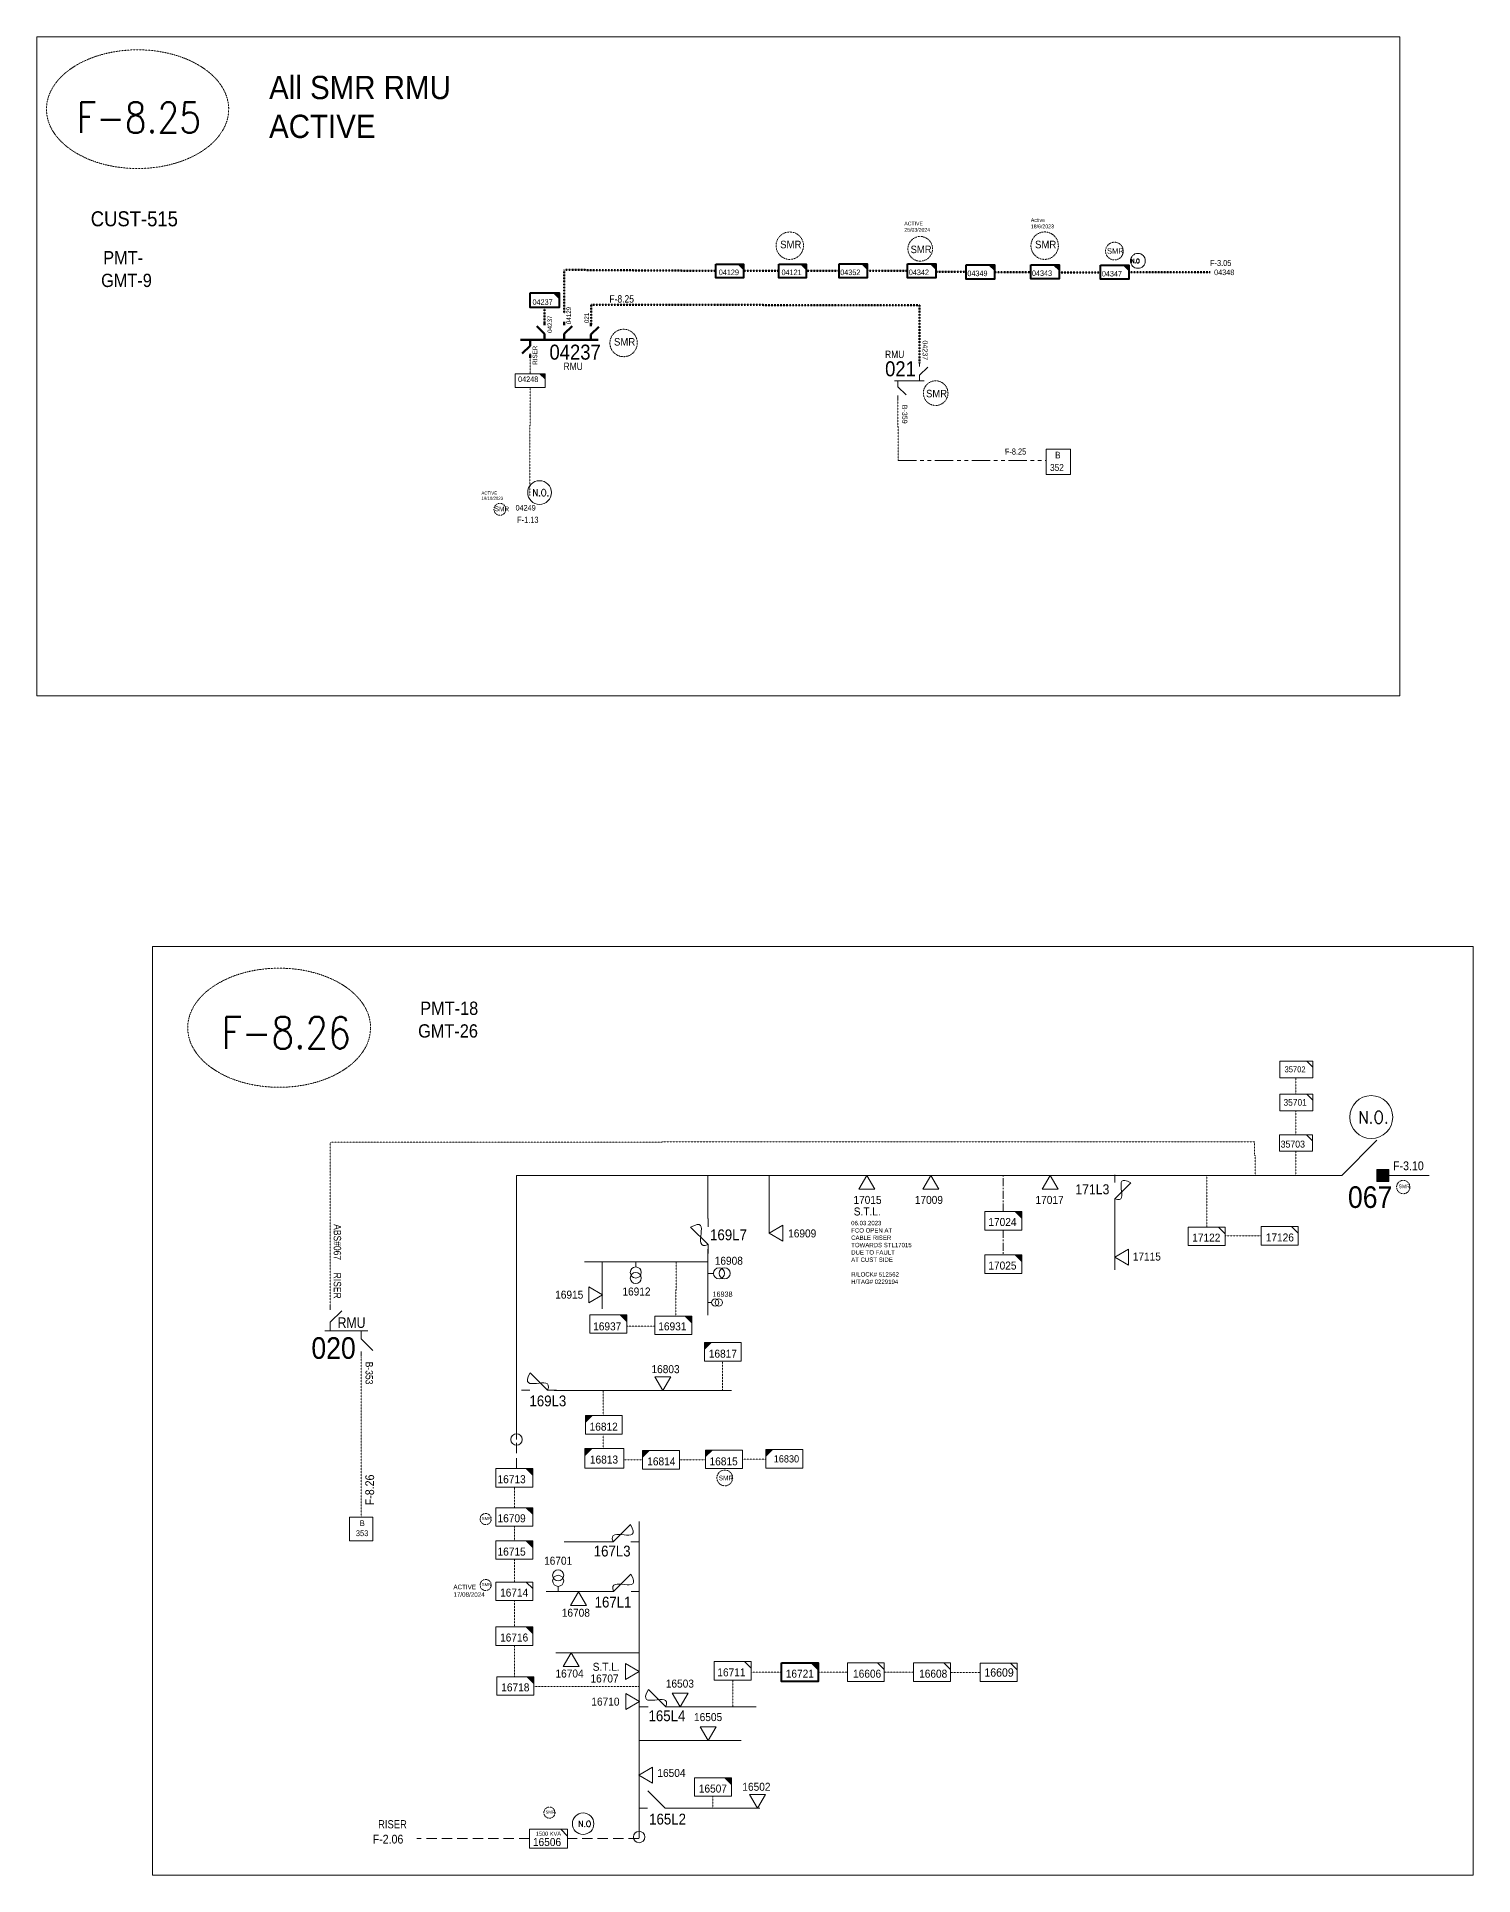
# Model space of a CAD drawing. Header units: metres. Extents: x 65984 to 144644, y -19036 to 23726.
# Drawn here: x 96169 to 97126, y -2596 to -1372 of the extents above; entities that cross this region are included whole.
import ezdxf
from ezdxf.enums import TextEntityAlignment as Align

# ---------------------------------------------------------------- set-up
doc = ezdxf.new("R2010")
doc.units = ezdxf.units.M
doc.header["$MEASUREMENT"] = 0
for name, pattern in [('( Center )', [2, 1.25, -0.25, 0.25, -0.25]), ('( Phantom )', [2.5, 1.25, -0.25, 0.25, -0.25, 0.25, -0.25]), ('DGN Style 2', [0.023128, 0, -0.023128]), ('DGN Style 3', [0.013877, 0, -0.013877]), ('HIDDEN2', [2381.25, 1587.5, -793.75])]:
    doc.linetypes.add(name, pattern=pattern)
doc.layers.get('0').update_dxf_attribs({"color": 95, "lineweight": 40})
for name, color, linetype, lineweight in [('ABS', 7, 'Continuous', 40), ('ABS NUMBER', 112, 'Continuous', 30), ('d_eos', 111, 'Continuous', 40), ('d_eos no', 121, 'Continuous', 40), ('d_fco', 5, 'Continuous', 40), ('d_fco text', 95, 'Continuous', 40), ('d_oh branch', 94, 'Continuous', 40), ('d_switch', 95, 'Continuous', 40), ('d_tf', 1, 'Continuous', 40), ('d_tf no', 6, 'Continuous', 40), ('d_tf_200', 1, 'Continuous', 40), ('d_ug cable', 95, 'Continuous', 40), ('d_ug main line', 95, 'Continuous', 40), ('d_unit sub', 7, 'Continuous', 40), ('FDR  1  05', 172, 'Continuous', 40), ('fedr no', 95, 'Continuous', 40), ('GRID STATION  04', 7, 'Continuous', 40), ('Level 37', 7, 'Continuous', 0), ('O H MAIN FEEDER', 4, 'Continuous', 100), ('SW N O', 114, 'Continuous', 30)]:
    doc.layers.add(name, color=color, linetype=linetype, lineweight=lineweight)
doc.styles.add('NASKHF', font='naskhf.shx', dxfattribs={"height": 8})
doc.styles.add('Style-Arial', font='arial.ttf')
doc.styles.add('Style-ENGINEERING', font='ENGINEERING.shx')
doc.styles.add('Style-msdefault', font='msdefault.shx')
doc.styles.add('Style-STANDARD', font='STANDARD.shx')

# ---------------------------------------------------------------- blocks, each defined once
blk = doc.blocks.new('*U1108')
at = {"layer": 'd_eos', "color": 7, "linetype": 'Continuous', "lineweight": 13, "ltscale": 0.780946}
for p, q in [((-10.9, 12), (-10.9, 14.8)), ((-10.9, 4.8), (-4.1, 11.4)), ((-10.9, 0.2), (-10.9, 4.8)), ((-13.9, -0.2), (10.9, -0.2)), ((7.1, -0.2), (7.1, -4.7)), ((7.1, -4.7), (13.9, -11.4)), ((7.1, -12), (7.1, -14.8))]:
    blk.add_line(p, q, dxfattribs=at)
at = {"layer": 'd_ug cable', "color": 7, "linetype": 'DGN Style 2', "lineweight": 13, "flags": 128}
blk.add_lwpolyline([(7.1, -14.8), (7.1, -14.8)], close=True, dxfattribs=at)
blk = doc.blocks.new('ABS2_1_1')
at = {"color": 0, "linetype": 'ByBlock', "lineweight": -2, "ltscale": 500}
for q in [(-29900, 43500), (0, 0)]:
    blk.add_line((0, 13600), q, dxfattribs=at)
at = {"color": 0, "linetype": 'ByBlock', "lineweight": -2, "ltscale": 500, "flags": 128}
for points in [[(5000, 43600), (-5000, 43600), (-5000, 53600), (5000, 53600)], [(3791, 49653), (3791, 49653), (3791, 49653)]]:
    blk.add_lwpolyline(points, close=True, dxfattribs=at)
at = {"color": 0, "linetype": 'ByBlock', "lineweight": -2, "ltscale": 500}
for points in [[(5000, 43600), (-5000, 43600), (5000, 53600), (-5000, 53600)], [(3791, 49653), (3791, 49653), (3791, 49653)]]:
    blk.add_solid(points, dxfattribs=at)
blk = doc.blocks.new('TF_8')
at = {"color": 0, "linetype": 'ByBlock', "lineweight": -2}
blk.add_line((6.3, 4.95), (9.9, 1.35), dxfattribs=at)
blk.add_3dface([(-10.1, 4.95), (9.9, 4.95), (9.9, -5.05), (-10.1, -5.05)], dxfattribs=at)
blk = doc.blocks.new('*U1109')
at = {"layer": 'd_fco', "color": 234, "linetype": 'Continuous', "lineweight": 13}
blk.add_line((-4.6, 4.2), (-10.1, 4.2), dxfattribs=at)
at = {"layer": 'd_fco', "color": 234, "linetype": 'Continuous', "lineweight": 13, "extrusion": (0, 0, -1), "flags": 128}
blk.add_lwpolyline([(-13, 4.2), (-7.1, 4.2), (4.4, -7.3)], dxfattribs=at)
at = {"layer": 'd_fco', "color": 234, "linetype": 'Continuous', "lineweight": 13}
blk.add_open_spline([(-4.4, -7.3), (-13, 7.7), (11.6, -7.7), (7.1, 4.2)], degree=3, dxfattribs=at)
blk = doc.blocks.new('exist.us-1000kva')
at = {"color": 0, "linetype": 'ByBlock', "lineweight": -2, "flags": 128}
blk.add_lwpolyline([(40, 12.9), (32.8, 20), (40, 20)], close=True, dxfattribs=at)
at = {"color": 0, "linetype": 'ByBlock', "lineweight": -2, "extrusion": (0, 0, -1)}
blk.add_solid([(-40, 12.9), (-32.8, 20), (-40, 20)], dxfattribs=at)
at = {"color": 0, "linetype": 'ByBlock', "lineweight": -2, "xscale": 2, "yscale": 2}
blk.add_blockref('TF_8', (20.2, 10.1), dxfattribs=at)
blk = doc.blocks.new('TFU_108')
at = {"layer": 'd_tf_200', "color": 234, "linetype": 'Continuous', "lineweight": 13}
blk.add_line((0, 10), (0, 0), dxfattribs=at)
for centre in [(0, 30), (0, 20)]:
    blk.add_circle(centre, 10, dxfattribs=at)
blk = doc.blocks.new('*U1012')
at = {"layer": 'd_fco', "color": 7, "linetype": 'Continuous', "lineweight": 13}
blk.add_line((-4.6, 4.2), (-10.1, 4.2), dxfattribs=at)
at = {"layer": 'd_fco', "color": 7, "linetype": 'Continuous', "lineweight": 13, "flags": 128}
blk.add_lwpolyline([(13, 4.2), (7.1, 4.2), (-4.4, -7.3)], dxfattribs=at)
at = {"layer": 'd_fco', "color": 7, "linetype": 'Continuous', "lineweight": 13}
blk.add_open_spline([(-4.4, -7.3), (-13, 7.7), (11.6, -7.7), (7.1, 4.2)], degree=3, dxfattribs=at)
blk = doc.blocks.new('*U1111')
at = {"layer": 'd_fco', "color": 234, "linetype": 'Continuous', "lineweight": 13}
blk.add_line((-4.23, -4.01), (-8.1, -4.01), dxfattribs=at)
at = {"layer": 'd_fco', "color": 234, "linetype": 'Continuous', "lineweight": 13, "flags": 128}
blk.add_lwpolyline([(8.1, -4.01), (3.94, -4.01), (-4.09, 4.02)], dxfattribs=at)
blk = doc.blocks.new('*U1288')
at = {"layer": 'SW N O', "color": 3, "lineweight": 13, "ltscale": 0.426762}
blk.add_circle((0, 0), 16.8, dxfattribs=at)
at = {"layer": 'SW N O', "color": 3, "lineweight": 13, "style": 'Style-STANDARD'}
blk.add_text('N.O ', height=9.6, dxfattribs=at).set_placement((-3, -0.2), align=Align.MIDDLE_CENTER)
blk = doc.blocks.new('*U1116')
at = {"layer": 'd_eos', "color": 2, "linetype": 'Continuous', "lineweight": 13, "ltscale": 0.542324}
for p, q in [((-10.9, 12), (-10.9, 14.8)), ((-10.9, 4.8), (-4.1, 11.4)), ((-10.9, 0.2), (-10.9, 4.8)), ((-13.9, -0.2), (10.9, -0.2)), ((7.1, -0.2), (7.1, -4.7)), ((7.1, -4.7), (13.9, -11.4)), ((7.1, -12), (7.1, -14.8))]:
    blk.add_line(p, q, dxfattribs=at)
at = {"layer": 'd_ug cable', "color": 2, "linetype": 'DGN Style 2', "lineweight": 13, "extrusion": (0, 0, -1), "flags": 128}
blk.add_lwpolyline([(-7.1, -14.8), (-7.1, -14.8)], close=True, dxfattribs=at)
blk = doc.blocks.new('TRA1_871')
at = {"layer": 'd_tf', "color": 234, "linetype": 'Continuous', "lineweight": 13, "ltscale": 0.000310849, "flags": 128}
blk.add_lwpolyline([(10, -17), (0, 0), (-10, -17)], close=True, dxfattribs=at)
blk = doc.blocks.new('TRA1_870')
at = {"layer": 'd_tf', "color": 234, "linetype": 'Continuous', "lineweight": 13, "ltscale": 0.000310849, "xscale": 1.000046566207833, "yscale": 1.000046566207833, "zscale": 1.000046566207833, "rotation": 180}
blk.add_blockref('TRA1_871', (0, 0), dxfattribs=at)
blk = doc.blocks.new('*U2638')
at = {"layer": 'FDR  1  05', "color": 234, "linetype": 'Continuous', "lineweight": 13, "flags": 128}
blk.add_lwpolyline([(20, 10), (20, 2.8), (12.8, 10)], close=True, dxfattribs=at)
at = {"layer": 'FDR  1  05', "color": 234, "linetype": 'Continuous', "lineweight": 13, "xscale": 2, "yscale": 2, "rotation": 359.9999999999999}
blk.add_blockref('TF_8', (0.2, 0.1), dxfattribs=at)
blk = doc.blocks.new('TRA1_873')
at = {"layer": 'd_tf', "color": 234, "linetype": 'Continuous', "lineweight": 13, "ltscale": 0.000372686, "extrusion": (0, 0, -1), "flags": 128}
blk.add_lwpolyline([(-10, -17), (0, 0), (10, -17)], close=True, dxfattribs=at)
blk = doc.blocks.new('TRA1_872')
at = {"layer": 'd_tf', "color": 234, "linetype": 'Continuous', "lineweight": 13, "ltscale": 0.000372686, "xscale": 1.000046566207833, "yscale": 1.000046566207833, "zscale": 1.000046566207833, "rotation": 180}
blk.add_blockref('TRA1_873', (0, 0), dxfattribs=at)
blk = doc.blocks.new('TRA1_875')
at = {"layer": 'd_tf', "color": 234, "linetype": 'Continuous', "lineweight": 13, "ltscale": 0.000372535, "flags": 128}
blk.add_lwpolyline([(10, -17), (0, 0), (-10, -17)], close=True, dxfattribs=at)
blk = doc.blocks.new('TRA1_874')
at = {"layer": 'd_tf', "color": 234, "linetype": 'Continuous', "lineweight": 13, "ltscale": 0.000372535, "xscale": 1.000046566207834, "yscale": 1.000046566207834, "zscale": 1.000046566207834, "rotation": 180}
blk.add_blockref('TRA1_875', (0, 0), dxfattribs=at)
blk = doc.blocks.new('*U3823')
at = {"layer": 'SW N O', "color": 3, "lineweight": 13}
blk.add_circle((0.01, 0.01), 4.97, dxfattribs=at)
at = {"layer": 'SW N O', "color": 3, "lineweight": 13, "style": 'Style-STANDARD'}
blk.add_text('N.O', height=2.833, dxfattribs=at).set_placement((0.75, -0.05), align=Align.MIDDLE_CENTER)
blk = doc.blocks.new('*U1446')
at = {"layer": 'SW N O', "color": 3, "lineweight": 13, "ltscale": 0.426762}
blk.add_circle((0, 0), 16.8, dxfattribs=at)
at = {"layer": 'SW N O', "color": 3, "lineweight": 13, "style": 'Style-STANDARD'}
blk.add_text('N.O.', height=9.6, dxfattribs=at).set_placement((1.7, -0.2), align=Align.MIDDLE_CENTER)
blk = doc.blocks.new('*U4073')
at = {"layer": 'SW N O', "color": 3, "lineweight": 13, "ltscale": 0.426762}
blk.add_circle((0, 0), 16.8, dxfattribs=at)
at = {"layer": 'SW N O', "color": 3, "lineweight": 13, "style": 'Style-STANDARD'}
blk.add_text('N.O.', height=9.6, dxfattribs=at).set_placement((1.7, -0.2), align=Align.MIDDLE_CENTER)

msp = doc.modelspace()

# ---------------------------------------------------------------- linework, layer by layer
at = {"layer": 'd_eos', "color": 2, "linetype": 'Continuous', "lineweight": 211, "ltscale": 0.413012}
for p, q in [((96507.7, -1569.4), (96502.4, -1564.2)), ((96507.7, -1563.7), (96507.7, -1561.6)), ((96538.5, -1564.2), (96538.5, -1562.1)), ((96538.5, -1569.9), (96543.8, -1564.7)), ((96507.7, -1572.9), (96507.7, -1569.4)), ((96538.5, -1573.4), (96538.5, -1569.9))]:
    msp.add_line(p, q, dxfattribs=at)
at = {"layer": 'd_eos', "color": 2, "linetype": 'Continuous', "lineweight": 211, "ltscale": 0.534681}
for p, q in [((96520.8, -1563.7), (96520.8, -1561.5)), ((96520.8, -1569.3), (96526.1, -1564.2)), ((96498.1, -1577.5), (96492.8, -1582.6)), ((96498.1, -1574), (96498.1, -1577.5)), ((96520.8, -1572.8), (96520.8, -1569.3)), ((96498.1, -1583.1), (96498.1, -1585.3))]:
    msp.add_line(p, q, dxfattribs=at)
at = {"layer": 'd_eos', "color": 2, "linetype": 'Continuous', "lineweight": 211, "ltscale": 0.460401}
msp.add_line((96491.6, -1573.4), (96543.3, -1573.4), dxfattribs=at)
at = {"layer": 'd_oh branch', "color": 234, "linetype": 'Continuous', "lineweight": 13}
for p, q in [((96657.3, -2168.4), (96657.3, -2129.9)), ((96887.6, -2192.8), (96887.6, -2148.6)), ((96534.3, -2187.3), (96616.5, -2187.3)), ((96514, -2273), (96632.1, -2273)), ((96520.6, -2373.8), (96550.6, -2373.8)), ((96508.8, -2406.9), (96547.6, -2406.9)), ((96570.6, -2447.7), (96515.1, -2447.7)), ((96648.6, -2483.8), (96588.1, -2483.8)), ((96570.6, -2506.1), (96638.6, -2506.1)), ((96591.7, -2551.2), (96651.1, -2551.2))]:
    msp.add_line(p, q, dxfattribs=at)
at = {"layer": 'd_oh branch', "color": 234, "linetype": 'Continuous', "lineweight": 13, "flags": 128}
for points in [[(96616.5, -2178.9), (96616.5, -2223)], [(96546.1, -2187.3), (96546.1, -2218.7)]]:
    msp.add_lwpolyline(points, dxfattribs=at)
at = {"layer": 'd_ug cable', "color": 6, "linetype": 'DGN Style 3', "lineweight": 100}
for p, q in [((96520.7, -1555.9), (96520.7, -1526.8)), ((96807.3, -1528.3), (96831.6, -1528.3)), ((96850.3, -1528.6), (96877.7, -1528.6)), ((96507.7, -1561.6), (96507.7, -1551.9)), ((96538.7, -1563.7), (96538.7, -1550.1))]:
    msp.add_line(p, q, dxfattribs=at)
at = {"layer": 'd_ug cable', "color": 180, "linetype": 'DGN Style 3', "lineweight": 100}
msp.add_line((96896.9, -1528.4), (96951.1, -1528.4), dxfattribs=at)
at = {"layer": 'd_ug cable', "color": 234, "linetype": 'DGN Style 3', "lineweight": 13}
for p, q in [((96595.4, -2187.7), (96595, -2223.9)), ((96562.5, -2230.2), (96581.4, -2230.2)), ((96487.5, -2351.1), (96487.5, -2337.4)), ((96487.5, -2373.2), (96487.5, -2363.4)), ((96487.5, -2400.6), (96487.5, -2385.5)), ((96487.5, -2430.5), (96487.5, -2412.9)), ((96487.5, -2442.8), (96487.5, -2463.7)), ((96665.4, -2460.7), (96645.2, -2460.7)), ((96690, -2460.7), (96709.4, -2460.7)), ((96734, -2460.7), (96753.4, -2460.7)), ((96633.1, -2483.8), (96633.1, -2465.9)), ((96777.8, -2460.9), (96797.8, -2460.9)), ((96619.8, -2543.3), (96619.8, -2551.3))]:
    msp.add_line(p, q, dxfattribs=at)
at = {"layer": 'd_ug cable', "color": 234, "linetype": 'HIDDEN2', "lineweight": 13, "ltscale": 0.00432}
msp.add_line((96497.5, -2571.5), (96422.6, -2571.5), dxfattribs=at)
at = {"layer": 'd_ug cable', "color": 6, "linetype": 'DGN Style 3', "lineweight": 100, "flags": 128}
for points in [[(96520.7, -1526.8), (96621.8, -1527.5)], [(96640.1, -1527.5), (96663.6, -1527.5)], [(96681.9, -1527.5), (96703.8, -1527.5)], [(96749.5, -1527.5), (96722.6, -1527.5)], [(96768.6, -1528.1), (96788.6, -1528.1)], [(96538.7, -1550.1), (96538.7, -1550.1), (96757.4, -1550.3), (96757.4, -1589)]]:
    msp.add_lwpolyline(points, dxfattribs=at)
at = {"layer": 'd_ug cable', "color": 6, "linetype": 'DGN Style 3', "lineweight": 13, "flags": 128}
for points in [[(96498.1, -1596.1), (96498.1, -1596.1), (96498, -1582.5)], [(96743.2, -1653.7), (96743.2, -1653.7), (96743, -1611.7)]]:
    msp.add_lwpolyline(points, dxfattribs=at)
at = {"layer": 'd_ug cable', "color": 30, "linetype": 'DGN Style 3', "lineweight": 13, "flags": 128}
msp.add_lwpolyline([(96497.8, -1677), (96497.8, -1677), (96498, -1605.1)], dxfattribs=at)
at = {"layer": 'd_ug cable', "color": 234, "linetype": 'DGN Style 3', "lineweight": 13, "flags": 128}
for points in [[(97008.2, -2075.7), (97008.2, -2064.8)], [(97008.2, -2102.6), (97008.2, -2086.8)], [(96981, -2129.9), (96981, -2116.5), (96980.5, -2116.5), (96980.5, -2107.4), (96364.7, -2107.7), (96364.7, -2216.2)], [(97008.2, -2129.9), (97008.2, -2113.8)], [(96948.9, -2129.9), (96948.9, -2164.2)], [(96961.3, -2170.1), (96985.3, -2170.1)], [(96626.1, -2253.5), (96626.1, -2273)], [(96546.7, -2273), (96546.7, -2289.8)], [(96546.7, -2303), (96546.7, -2311.7)], [(96560.4, -2319.2), (96572.8, -2319.2)], [(96597.5, -2319.2), (96614.9, -2319.2)], [(96639.3, -2318.9), (96654.9, -2318.9)], [(96500.5, -2470.1), (96570.6, -2470.1)]]:
    msp.add_lwpolyline(points, dxfattribs=at)
at = {"layer": 'd_ug cable', "color": 120, "linetype": 'DGN Style 3', "lineweight": 13, "flags": 128}
msp.add_lwpolyline([(96385.4, -2250.7), (96385.5, -2357.4)], dxfattribs=at)
at = {"layer": 'd_ug cable', "color": 234, "linetype": 'HIDDEN2', "lineweight": 13, "ltscale": 0.00432}
for points in [[(96489, -2325.1), (96489, -2305.7)], [(96570.4, -2571.5), (96523, -2571.5)]]:
    msp.add_lwpolyline(points, dxfattribs=at)
at = {"layer": 'd_ug cable', "color": 2, "linetype": 'DGN Style 3', "lineweight": 13}
for centre, radius in [((96671, -1510.7), 9.13), ((96757.9, -1512.8), 8.21), ((96840.8, -1510.7), 9.13), ((96887.3, -1514.3), 5.91), ((96560.3, -1575.5), 9.13), ((96768.2, -1608.9), 8.21), ((96477.9, -1686.3), 3.97), ((97079.7, -2137.6), 4.44), ((96627.7, -2331.3), 5.25), ((96468.4, -2358.7), 3.7), ((96468.4, -2402.6), 3.7), ((96510.9, -2554.2), 3.7)]:
    msp.add_circle(centre, radius, dxfattribs=at)
at = {"layer": 'd_ug main line', "color": 234, "linetype": '( Center )', "lineweight": 13, "ltscale": 4.2336}
msp.add_line((96813.2, -2153.9), (96813.2, -2129.9), dxfattribs=at)
at = {"layer": 'd_ug main line', "color": 6, "linetype": '( Phantom )', "lineweight": 13, "ltscale": 9.8, "flags": 128}
msp.add_lwpolyline([(96743.2, -1653.7), (96841.6, -1653.7)], dxfattribs=at)
at = {"layer": 'd_ug main line', "color": 234, "linetype": '( Center )', "lineweight": 13, "ltscale": 4.2336, "flags": 128}
msp.add_lwpolyline([(96813.2, -2166.2), (96813.2, -2182.8)], dxfattribs=at)
at = {"layer": 'fedr no', "color": 82, "linetype": 'DGN Style 3', "lineweight": 13, "true_color": 0x1dc70e}
for centre, major_axis in [((96236.5, -1419.8), (60.7, 0)), ((96330.8, -2031.5), (60.9, 0))]:
    msp.add_ellipse(centre, major_axis=major_axis, ratio=0.651175, dxfattribs=at)
at = {"layer": 'GRID STATION  04', "color": 214, "linetype": 'Continuous', "lineweight": 13, "ltscale": 0.437972, "flags": 128}
msp.add_lwpolyline([(96841.8, -1663.1), (96841.8, -1646.1), (96858.1, -1646.1), (96858.1, -1663.1)], close=True, dxfattribs=at)
at = {"layer": 'GRID STATION  04', "color": 120, "linetype": 'Continuous', "lineweight": 13, "ltscale": 0.63068, "flags": 128}
msp.add_lwpolyline([(96377.6, -2373.2), (96377.6, -2357.4), (96393.3, -2357.4), (96393.3, -2373.2)], close=True, dxfattribs=at)
at = {"layer": 'O H MAIN FEEDER', "color": 234, "lineweight": 13, "ltscale": 43.2}
for p, q in [((97028.7, -2129.9), (96489, -2129.9)), ((96489, -2305.7), (96489, -2129.9)), ((96616.5, -2158.6), (96616.5, -2129.9)), ((96570.6, -2447.7), (96570.6, -2360.3)), ((96570.6, -2571.2), (96570.6, -2447.7))]:
    msp.add_line(p, q, dxfattribs=at)
at = {"layer": 'O H MAIN FEEDER', "color": 120, "lineweight": 13, "ltscale": 43.2}
msp.add_line((97097, -2129.9), (97070, -2129.9), dxfattribs=at)
at = {"layer": 'O H MAIN FEEDER', "color": 140, "linetype": 'Continuous', "lineweight": 13, "flags": 128}
for points in [[(96169.3, -1371.6), (97077.4, -1371.6), (97077.4, -1810.4), (96169.3, -1810.4)], [(96246.4, -1977.4), (97126.3, -1977.4), (97126.3, -2595.9), (96246.4, -2595.9)]]:
    msp.add_lwpolyline(points, close=True, dxfattribs=at)
at = {"layer": 'O H MAIN FEEDER', "color": 234, "lineweight": 13, "ltscale": 0.70316}
msp.add_circle((96489, -2305.7), 3.82, dxfattribs=at)
at = {"layer": 'O H MAIN FEEDER', "color": 234, "lineweight": 13, "ltscale": 43.2}
msp.add_circle((96570.6, -2570.4), 3.82, dxfattribs=at)

# ---------------------------------------------------------------- block references
at = {"layer": 'ABS', "color": 2, "linetype": 'Continuous', "lineweight": 13, "ltscale": 1.170551, "xscale": 0.0007842704371776845, "yscale": 0.0007842704371776845, "zscale": 0.0005193689142128212, "rotation": 269.9999928006755}
msp.add_blockref('ABS2_1_1', (97028, -2129.9), dxfattribs=at)
at = {"layer": 'd_eos', "color": 2, "linetype": 'Continuous', "lineweight": 13, "ltscale": 0.542324, "extrusion": (0, 0, -1), "xscale": 0.800382047217659, "yscale": 0.800382047217659, "zscale": 0.800382047217659, "rotation": 180}
msp.add_blockref('*U1116', (-96751.8, -1600.8), dxfattribs=at)
at = {"layer": 'd_eos', "color": 7, "linetype": 'Continuous', "lineweight": 13, "ltscale": 0.780946, "xscale": 1.152550147993429, "yscale": 1.152550147993429, "zscale": 1.152550147993429}
msp.add_blockref('*U1108', (96377.3, -2233.2), dxfattribs=at)
at = {"layer": 'd_fco', "color": 234, "linetype": 'Continuous', "lineweight": 13, "extrusion": (0, 0, -1), "xscale": 0.9265469129975201, "yscale": 0.9265469129975201, "zscale": 0.9265469129975201, "rotation": 269.9999999969509}
msp.add_blockref('*U1109', (-96891.5, -2138.9), dxfattribs=at)
at = {"layer": 'd_fco', "color": 7, "linetype": 'Continuous', "lineweight": 13, "xscale": 1.008, "yscale": 1.008, "zscale": 1.008, "rotation": 269.9999871163098}
msp.add_blockref('*U1012', (96612.3, -2168.8), dxfattribs=at)
at = {"layer": 'd_fco', "color": 7, "linetype": 'Continuous', "lineweight": 13, "extrusion": (0, 0, -1), "xscale": 1.008, "yscale": 1.008, "zscale": 1.008, "rotation": 179.9999871163098}
for p in [(-96502.5, -2268.7), (-96581.2, -2479.6)]:
    msp.add_blockref('*U1012', p, dxfattribs=at)
at = {"layer": 'd_fco', "color": 234, "linetype": 'Continuous', "lineweight": 13, "xscale": 1.008, "yscale": 1.008, "zscale": 1.008, "rotation": 179.9999871163098}
for p in [(96560.4, -2369.6), (96560.7, -2402.7)]:
    msp.add_blockref('*U1109', p, dxfattribs=at)
at = {"layer": 'd_fco', "color": 234, "linetype": 'Continuous', "lineweight": 13, "xscale": 1.44, "yscale": 1.44, "zscale": 1.44}
msp.add_blockref('*U1111', (96582.4, -2545.4), dxfattribs=at)
at = {"layer": 'd_tf', "color": 234, "linetype": 'Continuous', "lineweight": 13, "ltscale": 0.000310849, "xscale": 0.5327999999999999, "yscale": 0.5327999999999999, "zscale": 0.5327999999999999}
for p, rotation in [((96722.4, -2129.9), 180), ((96765, -2129.9), 180), ((96844.5, -2129.9), 180), ((96657.3, -2168.4), 269.9999999999999), ((96887.6, -2184.3), 269.9999999999999), ((96546.2, -2209.4), 89.99999999999997)]:
    msp.add_blockref('TRA1_870', p, dxfattribs=dict(at, rotation=rotation))
at = {"layer": 'd_tf', "color": 234, "linetype": 'Continuous', "lineweight": 13, "ltscale": 0.000372686, "extrusion": (0, 0, -1), "xscale": 0.5327999999999999, "yscale": 0.5327999999999999, "zscale": 0.5327999999999999}
for p, rotation in [((-96586.5, -2273), 359.9999999999999), ((-96570.6, -2460.3), 269.9999999999999), ((-96570.8, -2480.2), 269.9999999999999)]:
    msp.add_blockref('TRA1_872', p, dxfattribs=dict(at, rotation=rotation))
at = {"layer": 'd_tf', "color": 234, "linetype": 'Continuous', "lineweight": 13, "ltscale": 0.000372686, "xscale": 0.5327999999999999, "yscale": 0.5327999999999999, "zscale": 0.5327999999999999, "rotation": 179.9999999999999}
for p in [(96530.3, -2407.1), (96525.3, -2447.8)]:
    msp.add_blockref('TRA1_872', p, dxfattribs=at)
at = {"layer": 'd_tf', "color": 234, "linetype": 'Continuous', "lineweight": 13, "ltscale": 0.000372535, "xscale": 0.5327999999999999, "yscale": 0.5327999999999999, "zscale": 0.5327999999999999}
for p, rotation in [((96598, -2483.8), 359.9999999999999), ((96616.7, -2506.1), 359.9999999999999), ((96570.5, -2529.2), 270), ((96649.6, -2551.2), 359.9999999999999)]:
    msp.add_blockref('TRA1_874', p, dxfattribs=dict(at, rotation=rotation))
at = {"layer": 'd_tf_200', "color": 234, "linetype": 'Continuous', "lineweight": 13}
for p, xscale, yscale, zscale, rotation in [((96568.4, -2187.1), 0.3687225983912771, 0.3687225983912771, 0.3687225983912771, 179.9999999999998), ((96616.5, -2195.1), 0.3687225983912771, 0.3687225983912771, 0.3687225983912771, 269.9999999999998), ((96616.5, -2214.5), 0.2419188968045169, 0.2419188968045169, 0.2419188968045169, 269.9999999999998)]:
    msp.add_blockref('TFU_108', p, dxfattribs=dict(at, xscale=xscale, yscale=yscale, zscale=zscale, rotation=rotation))
at = {"layer": 'd_tf_200', "color": 234, "linetype": 'Continuous', "lineweight": 13, "extrusion": (0, 0, -1), "xscale": 0.3687225983912771, "yscale": 0.3687225983912771, "zscale": 0.3687225983912771, "rotation": 359.9999999999999}
msp.add_blockref('TFU_108', (-96516.7, -2407.2), dxfattribs=at)
at = {"layer": 'd_unit sub', "color": 6, "linetype": 'Continuous', "lineweight": 40, "zscale": 0.4267622666565712, "rotation": 359.9999999999999}
for p, xscale, yscale in [((96621.8, -1532.1), 0.4579493463957343, 0.4579493463957343), ((96498, -1551.9), 0.4847572782162368, 0.4847572782162368)]:
    msp.add_blockref('exist.us-1000kva', p, dxfattribs=dict(at, xscale=xscale, yscale=yscale))
at = {"layer": 'd_unit sub', "color": 2, "linetype": 'Continuous', "lineweight": 40, "xscale": 0.4579493463957343, "yscale": 0.4579493463957343, "zscale": 0.4267622666565712, "rotation": 359.9999999999999}
msp.add_blockref('exist.us-1000kva', (96663.6, -1532.1), dxfattribs=at)
at = {"layer": 'FDR  1  05', "color": 6, "linetype": 'Continuous', "lineweight": 40, "xscale": 0.4695485481274629, "yscale": 0.4695485481274629, "zscale": 0.4267622666565712, "rotation": 359.9999999999999}
for p in [(96703.8, -1532.2), (96788.5, -1532.9)]:
    msp.add_blockref('exist.us-1000kva', p, dxfattribs=at)
at = {"layer": 'FDR  1  05', "color": 2, "linetype": 'Continuous', "lineweight": 40, "xscale": 0.4695485481274629, "yscale": 0.4695485481274629, "zscale": 0.4267622666565712, "rotation": 359.9999999999999}
for p in [(96749.5, -1532.2), (96831.6, -1532.8), (96878.1, -1533.1)]:
    msp.add_blockref('exist.us-1000kva', p, dxfattribs=at)
at = {"layer": 'FDR  1  05', "color": 6, "linetype": 'Continuous', "lineweight": 13, "xscale": 0.5, "yscale": 0.45, "zscale": 0.4267622666565712}
msp.add_blockref('exist.us-1000kva', (96488, -1605.1), dxfattribs=at)
at = {"layer": 'FDR  1  05', "color": 234, "linetype": 'Continuous', "lineweight": 13}
for name, p, xscale, yscale, zscale, rotation in [('TF_8', (97008.6, -2059.2), 1.106167795173833, 1.106167795173833, 0.5530838975869163, 359.9999999999999), ('TF_8', (97008.6, -2081.2), 1.106167795173833, 1.106167795173833, 0.5530838975869163, 359.9999999999999), ('TF_8', (97008.3, -2108.2), 1.102368836367782, 1.102368836367782, 0.4977755078282247, 359.9999999999999), ('exist.us-1000kva', (96800.9, -2166.2), 0.6145376639854626, 0.6145376639854626, 0.6145376639854626, 359.9999999999999), ('TF_8', (96948.9, -2170.3), 1.229075327970925, 1.229075327970925, 0.6145376639854626, 359.9999999999999), ('exist.us-1000kva', (96800.9, -2195.1), 0.6145376639854626, 0.6145376639854626, 0.6145376639854626, 359.9999999999999), ('exist.us-1000kva', (96638.7, -2253.5), 0.6145376639854626, -0.6145376639854626, 0.6145376639854626, 180), ('exist.us-1000kva', (96559.4, -2302.1), 0.6145376639854626, -0.6145376639854626, 0.6145376639854626, 180), ('exist.us-1000kva', (96560.4, -2324.7), 0.6495678784045722, -0.6495678784045722, 0.6145376639854626, 180), ('exist.us-1000kva', (96597.5, -2325.4), 0.6145376639854626, -0.6145376639854626, 0.6145376639854626, 180), ('exist.us-1000kva', (96679.6, -2324.7), 0.6149292493427166, -0.6149292493427166, 0.5530838975869163, 180), ('exist.us-1000kva', (96475.2, -2337.4), 0.6145376639854626, 0.6145376639854626, 0.6145376639854626, 359.9999999999999), ('exist.us-1000kva', (96475.2, -2385.5), 0.6145376639854626, 0.6145376639854626, 0.6145376639854626, 359.9999999999999), ('exist.us-1000kva', (96475.2, -2442.8), 0.6145376639854626, 0.6145376639854626, 0.6145376639854626, 359.9999999999999), ('TF_8', (96633, -2459.7), 1.229075327970925, 1.229075327970925, 0.6145376639854626, 359.9999999999999), ('TF_8', (96721.8, -2460.6), 1.229075327970925, 1.229075327970925, 0.6145376639854626, 359.9999999999999), ('TF_8', (96765.8, -2460.6), 1.229075327970925, 1.229075327970925, 0.6145376639854626, 359.9999999999999), ('TF_8', (96810.3, -2460.7), 1.238904065561331, 1.238904065561331, 0.5530838975869163, 359.9999999999999), ('exist.us-1000kva', (96475.9, -2476), 0.6145376639854626, 0.6145376639854626, 0.6145376639854626, 359.9999999999999), ('exist.us-1000kva', (96607.5, -2543.3), 0.6145376639854626, 0.6145376639854626, 0.6145376639854626, 359.9999999999999)]:
    msp.add_blockref(name, p, dxfattribs=dict(at, xscale=xscale, yscale=yscale, zscale=zscale, rotation=rotation))
at = {"layer": 'FDR  1  05', "color": 234, "linetype": 'Continuous', "lineweight": 13, "xscale": 0.6145376639854626, "yscale": 0.6145376639854626, "zscale": 0.6145376639854626}
for name, p in [('*U2638', (96997.4, -2170.1)), ('exist.us-1000kva', (96537.9, -2235)), ('exist.us-1000kva', (96581.2, -2235.8))]:
    msp.add_blockref(name, p, dxfattribs=at)
at = {"layer": 'FDR  1  05', "color": 2, "linetype": 'Continuous', "lineweight": 13, "zscale": 0.6145376639854626}
for name, p, xscale, yscale, rotation in [('exist.us-1000kva', (96639.4, -2325), 0.6145376639854626, -0.6145376639854626, 180), ('exist.us-1000kva', (96475.2, -2363.4), 0.6145376639854626, 0.6145376639854626, 359.9999999999999), ('TF_8', (96487.6, -2406.7), 1.229075327970925, 1.229075327970925, 359.9999999999999), ('TF_8', (96510.4, -2571.5), 1.271835467296042, 1.271835467296042, 359.9999999999999)]:
    msp.add_blockref(name, p, dxfattribs=dict(at, xscale=xscale, yscale=yscale, rotation=rotation))
at = {"layer": 'FDR  1  05', "color": 234, "linetype": 'Continuous', "lineweight": 40, "xscale": 0.6145376639854626, "yscale": 0.6145376639854626, "zscale": 0.6145376639854626, "rotation": 359.9999999999999}
msp.add_blockref('exist.us-1000kva', (96665.4, -2466.8), dxfattribs=at)
at = {"layer": 'SW N O', "color": 3, "lineweight": 13}
for name, p, xscale, yscale, zscale in [('*U1288', (96902.9, -1520.8), 0.2950694635422144, 0.2950694635422144, 0.2950694635422144), ('*U1446', (96504.3, -1675.1), 0.4704601985120782, 0.4704601985120782, 0.4704601985120782), ('*U4073', (97058.4, -2091), 0.8502244249965388, 0.8502244249965388, 0.8502244249965388), ('*U3823', (96533.3, -2561.6), 1.44, 1.44, 1.44)]:
    msp.add_blockref(name, p, dxfattribs=dict(at, xscale=xscale, yscale=yscale, zscale=zscale))

# ---------------------------------------------------------------- texts
at = {"layer": 'ABS NUMBER', "color": 2, "lineweight": 13, "style": 'Style-Arial', "width": 0.88}
msp.add_text('067', height=14.4, dxfattribs=at).set_placement((97072.4, -2151.5), align=Align.RIGHT)
at = {"layer": 'd_eos no', "color": 7, "linetype": 'Continuous', "lineweight": 13, "style": 'Style-Arial', "width": 0.88}
for s, height, p in [('CUST-515', 10, (96205.3, -1487.8)), ('PMT-', 8.84, (96213.6, -1514.3)), ('GMT-9', 8.84, (96212.2, -1529.4)), ('PMT-18', 8.84, (96424.8, -2014.1)), ('GMT-26', 8.84, (96423.4, -2029.2))]:
    msp.add_text(s, height=height, dxfattribs=at).set_placement(p, align=Align.TOP_LEFT)
at = {"layer": 'd_eos no', "color": 2, "linetype": 'Continuous', "lineweight": 140, "style": 'Style-Arial', "width": 0.88}
msp.add_text('04237', height=10, dxfattribs=at).set_placement((96510.9, -1576.6), align=Align.TOP_LEFT)
at = {"layer": 'd_eos no', "color": 2, "linetype": 'Continuous', "lineweight": 13, "style": 'Style-Arial', "width": 0.88}
msp.add_text('021', height=10, dxfattribs=at).set_placement((96734.5, -1587.7), align=Align.TOP_LEFT)
at = {"layer": 'd_eos no', "color": 7, "linetype": 'Continuous', "lineweight": 13, "style": 'Style-Arial', "width": 0.88}
msp.add_text('020', height=14.4, dxfattribs=at).set_placement((96352.3, -2252))
at = {"layer": 'd_fco text', "color": 234, "linetype": 'Continuous', "lineweight": 13, "style": 'Style-msdefault', "width": 0.916667}
msp.add_text('171L3', height=6.65, rotation=360, dxfattribs=at).set_placement((96883.9, -2142.4), align=Align.RIGHT)
at = {"layer": 'd_fco text', "color": 7, "linetype": 'Continuous', "lineweight": 13, "char_height": 7.197, "style": 'NASKHF'}
for s, insert, attachment_point, rotation in [('\\Fmsdefault;\\H1x;\\W0.916667;169L7', (96617.9, -2173.1), 7, 360), ('\\Fmsdefault;\\H1x;\\W0.916667;169L3', (96522.1, -2283.7), 9, 0), ('\\Fmsdefault;\\H1x;\\W0.916667;165L4', (96576.9, -2493.4), 7, 360)]:
    msp.add_mtext(s, dxfattribs=dict(at, insert=insert, attachment_point=attachment_point, rotation=rotation))
at = {"layer": 'd_fco text', "color": 234, "linetype": 'Continuous', "lineweight": 13, "char_height": 7.197, "attachment_point": 7, "rotation": 360, "style": 'NASKHF'}
for s, insert in [('\\Fmsdefault;\\H1x;\\W0.916667;167L3', (96540.4, -2383.7)), ('\\Fmsdefault;\\H1x;\\W0.916667;167L1', (96541, -2417.7)), ('\\Fmsdefault;\\H1x;\\W0.916667;165L2', (96577.3, -2562.2))]:
    msp.add_mtext(s, dxfattribs=dict(at, insert=insert))
at = {"layer": 'd_switch', "color": 2, "linetype": 'Continuous', "lineweight": 13, "style": 'Style-msdefault', "width": 0.9}
for s, height, rotation, p in [('F-3.05', 4.08, 360, (96951, -1520.2)), ('F-8.25', 4.08, 0.1927, (96814.3, -1645.8)), ('F-1.13', 4.08, 360, (96489.4, -1691.2)), ('F-3.10', 5.88, 360, (97072.9, -2120.5)), ('F-2.06', 5.88, 360, (96393.1, -2568.9))]:
    msp.add_text(s, height=height, rotation=rotation, dxfattribs=at).set_placement(p, align=Align.TOP_LEFT)
at = {"layer": 'd_switch', "color": 7, "linetype": 'Continuous', "lineweight": 30, "style": 'Style-ENGINEERING', "width": 0.857143}
for s, rotation, p in [('04129', 90, (96522.2, -1551.4)), ('RISER', 89.9916, (96499.7, -1577.3))]:
    msp.add_text(s, height=3.04, rotation=rotation, dxfattribs=at).set_placement(p, align=Align.TOP_RIGHT)
msp.add_text('021', height=3.04, rotation=90.0035, dxfattribs=at).set_placement((96537.2, -1562.3))
at = {"layer": 'd_switch', "color": 1, "linetype": 'Continuous', "lineweight": 30, "ltscale": 0.9, "style": 'Style-ENGINEERING', "width": 0.857143}
msp.add_text('SMR', height=3.16, rotation=0.0026, dxfattribs=at).set_placement((96474.4, -1684.4), align=Align.TOP_LEFT)
at = {"layer": 'd_switch', "color": 120, "linetype": 'Continuous', "lineweight": 13, "style": 'Style-msdefault', "width": 0.9}
msp.add_text('F-8.26', height=5.88, rotation=90, dxfattribs=at).set_placement((96388.2, -2349.5), align=Align.TOP_LEFT)
at = {"layer": 'd_switch', "color": 7, "linetype": 'Continuous', "lineweight": 13, "style": 'Style-ENGINEERING', "width": 0.857143}
msp.add_text('RISER', height=5.47, rotation=360, dxfattribs=at).set_placement((96415.9, -2559.2), align=Align.TOP_RIGHT)
at = {"layer": 'd_switch', "color": 7, "linetype": 'Continuous', "lineweight": 13, "ltscale": 0.666667, "style": 'Style-ENGINEERING', "width": 0.857143}
msp.add_text('1500 KVA', height=2.73, rotation=360, dxfattribs=at).set_placement((96518.6, -2566.9), align=Align.TOP_RIGHT)
at = {"layer": 'd_switch', "color": 7, "linetype": 'Continuous', "lineweight": 30, "style": 'NASKHF'}
for s, insert, char_height, attachment_point, rotation in [('\\FENGINEERING;\\H1x;\\W0.857143;F-8.25\\P', (96550.8, -1548.7), 4.947, 7, 0.0035), ('\\FENGINEERING;\\H1x;\\W0.857143;04237\\P', (96509.6, -1568.8), 3.04, 1, 90)]:
    msp.add_mtext(s, dxfattribs=dict(at, insert=insert, char_height=char_height, attachment_point=attachment_point, rotation=rotation))
at = {"layer": 'd_tf no', "color": 1, "linetype": 'Continuous', "lineweight": 40, "style": 'Style-msdefault', "width": 0.945946}
for s, height, p in [('SMR', 5.03, (96664.6, -1507.4)), ('SMR', 4.97, (96751.5, -1510.7)), ('SMR', 5.03, (96834.4, -1507.4)), ('SMR', 3.66, (96882.3, -1512.4)), ('04348', 3.7, (96953.7, -1526.6)), ('SMR', 5.03, (96553.9, -1572.2)), ('SMR', 4.97, (96761.8, -1606.7)), ('SMR', 2.45, (97076.6, -2135.9)), ('SMR', 3.1, (96623.7, -2329.8)), ('SMR', 2.04, (96465.8, -2357.3)), ('SMR', 2.04, (96465.8, -2401.3)), ('SMR', 2.04, (96508.3, -2552.8))]:
    msp.add_text(s, height=height, dxfattribs=at).set_placement(p, align=Align.TOP_LEFT)
at = {"layer": 'd_tf no', "color": 6, "linetype": 'Continuous', "lineweight": 40, "style": 'Style-msdefault', "width": 0.945946}
for s, p in [('04129', (96623.7, -1526.6)), ('04352', (96704.6, -1526.6)), ('04349', (96789.3, -1527.3)), ('04237', (96499.6, -1546.4))]:
    msp.add_text(s, height=3.7, dxfattribs=at).set_placement(p, align=Align.TOP_LEFT)
at = {"layer": 'd_tf no', "color": 121, "linetype": 'Continuous', "lineweight": 40, "style": 'Style-msdefault', "width": 0.945946}
for s, p in [('04121', (96665.5, -1526.6)), ('04342', (96750.3, -1526.6)), ('04343', (96832.3, -1527.2))]:
    msp.add_text(s, height=3.7, dxfattribs=at).set_placement(p, align=Align.TOP_LEFT)
at = {"layer": 'd_tf no', "color": 2, "linetype": 'Continuous', "lineweight": 40, "style": 'Style-msdefault', "width": 0.945946}
msp.add_text('04347', height=3.7, dxfattribs=at).set_placement((96878.9, -1527.5), align=Align.TOP_LEFT)
at = {"layer": 'd_tf no', "color": 6, "linetype": 'Continuous', "lineweight": 13, "style": 'Style-msdefault', "width": 0.945946}
msp.add_text('04248', height=3.7, dxfattribs=at).set_placement((96490, -1597.8), align=Align.TOP_LEFT)
at = {"layer": 'd_tf no', "color": 121, "linetype": 'Continuous', "lineweight": 13, "style": 'Style-msdefault', "width": 0.945946}
msp.add_text('04249', height=3.7, dxfattribs=at).set_placement((96488.3, -1683.4), align=Align.TOP_LEFT)
at = {"layer": 'd_tf no', "color": 234, "linetype": 'Continuous', "lineweight": 13, "style": 'Style-msdefault', "width": 0.945946}
for s, height, p in [('35702', 3.99, (97000.6, -2057.2)), ('35701', 4.43, (96999.9, -2079)), ('35703', 4.61, (96998, -2106.7)), ('17015', 5.33, (96713.4, -2143.5)), ('S.T.L.', 5.33, (96713.6, -2151.2)), ('17009', 5.33, (96754.3, -2143.5)), ('17017', 5.33, (96834.7, -2143.5)), ('16909', 5.33, (96669.9, -2165.8)), ('17024', 5.33, (96803.3, -2158.2)), ('17122', 5.33, (96939.1, -2168.6)), ('17126', 5.33, (96988.1, -2168.5)), ('16908', 5.33, (96621, -2184)), ('17025', 5.33, (96803.3, -2187.2)), ('17115', 5.33, (96899.5, -2181.2)), ('16915', 5.33, (96514.7, -2206.6)), ('16912', 5.33, (96559.5, -2204.5)), ('16938', 3.5, (96619.5, -2207.2)), ('16937', 5.33, (96540, -2227.7)), ('16931', 5.33, (96583.4, -2227.7)), ('16713', 5.33, (96476.3, -2329.5)), ('16715', 5.33, (96476.3, -2377.7)), ('16708', 5.33, (96519.1, -2418.4)), ('16716', 5.33, (96478, -2434.9)), ('16704', 5.33, (96514.9, -2458.9)), ('S.T.L.', 5.33, (96539.7, -2454.4)), ('16718', 5.33, (96478.8, -2468.1)), ('16707', 5.33, (96538.2, -2462.2)), ('16503', 5.33, (96588.4, -2465.6)), ('16710', 5.33, (96538.8, -2477.6)), ('16505', 5.33, (96607.2, -2487.9)), ('16504', 5.33, (96582.8, -2525.1)), ('16502', 5.33, (96639.4, -2534.3)), ('16507', 5.33, (96610.4, -2535.5))]:
    msp.add_text(s, height=height, dxfattribs=at).set_placement(p, align=Align.TOP_LEFT)
for s, height, p in [('16817', 5.33, (96635.8, -2245.9)), ('16803', 5.33, (96597.6, -2256.2)), ('16812', 5.33, (96556.4, -2294.5)), ('16813', 5.33, (96556.6, -2316.4)), ('16814', 5.33, (96594.8, -2317.6)), ('16830', 4.8, (96677.2, -2316.2)), ('16711', 5.33, (96641.5, -2458.1)), ('16606', 5.33, (96731.9, -2459)), ('16608', 5.33, (96775.9, -2459)), ('16609', 5.56, (96820.2, -2458.1))]:
    msp.add_text(s, height=height, dxfattribs=at).set_placement(p, align=Align.TOP_RIGHT)
at = {"layer": 'd_tf no', "color": 2, "linetype": 'Continuous', "lineweight": 13, "style": 'Style-msdefault', "width": 0.945946}
msp.add_text('16815', height=5.33, dxfattribs=at).set_placement((96636.3, -2317.6), align=Align.TOP_RIGHT)
for s, p in [('16709', (96476.3, -2355.5)), ('16714', (96478, -2405)), ('16506', (96499.9, -2571.1))]:
    msp.add_text(s, height=5.33, dxfattribs=at).set_placement(p, align=Align.TOP_LEFT)
at = {"layer": 'd_tf no', "color": 234, "linetype": 'Continuous', "lineweight": 13, "style": 'Style-msdefault', "width": 0.945946}
msp.add_text('16701', height=5.33, dxfattribs=at).set_placement((96507.3, -2389.1))
at = {"layer": 'd_tf no', "color": 234, "linetype": 'Continuous', "lineweight": 40, "style": 'Style-msdefault', "width": 0.945946}
msp.add_text('16721', height=5.33, dxfattribs=at).set_placement((96668.3, -2459), align=Align.TOP_LEFT)
at = {"layer": 'd_tf no', "color": 121, "linetype": 'Continuous', "lineweight": 40, "attachment_point": 1, "style": 'NASKHF'}
for s, insert, char_height in [('\\Fmsdefault;\\H1x;\\W0.945946;All SMR RMU \\PACTIVE', (96324.1, -1397.6), 15.525), ('\\Fmsdefault;\\H1x;\\W0.945946;Active\\P18/6/2023', (96831.6, -1492.4), 2.516), ('\\Fmsdefault;\\H1x;\\W0.945946;ACTIVE\\P25/03/2024', (96747.3, -1494.7), 2.5), ('\\Fmsdefault;\\H1x;\\W0.945946;ACTIVE\\P17/08/2024', (96446.9, -2402.4), 3.03)]:
    msp.add_mtext(s, dxfattribs=dict(at, insert=insert, char_height=char_height))
at = {"layer": 'd_tf no', "color": 121, "linetype": 'Continuous', "lineweight": 13, "insert": (96465.6, -1674.4), "char_height": 2.091, "attachment_point": 1, "style": 'NASKHF'}
msp.add_mtext('\\Fmsdefault;\\H1x;\\W0.945946;ACTIVE\\P19/10/2023', dxfattribs=at)
at = {"layer": 'd_ug cable', "color": 2, "linetype": 'Continuous', "lineweight": 0, "insert": (96711.9, -2160.1), "char_height": 2.93, "attachment_point": 1, "style": 'NASKHF'}
msp.add_mtext('\\Fmsdefault;\\H1x;\\W0.945946;06.03.2023\\PFCO OPEN AT \\PCABLE RISER \\PTOWARDS STL17015 \\PDUE TO FAULT \\PAT CUST SIDE\\P\\PR/LOCK# 512562\\PH/TAG# 0229194', dxfattribs=at)
at = {"layer": 'fedr no', "color": 6, "linetype": 'Continuous', "lineweight": 13, "style": 'Style-STANDARD', "width": 0.909091}
for s, height, p in [('F-8.25', 20.46, (96237.4, -1425.4)), ('F-8.26', 21.28, (96335.5, -2034.8))]:
    msp.add_text(s, height=height, dxfattribs=at).set_placement(p, align=Align.MIDDLE_CENTER)
at = {"layer": 'GRID STATION  04', "color": 6, "linetype": 'Continuous', "lineweight": 13, "style": 'Style-msdefault', "width": 0.888889}
for s, height, p in [('B', 4.51, (96847.8, -1647.9)), ('352', 4.62, (96844.4, -1656.1))]:
    msp.add_text(s, height=height, rotation=360, dxfattribs=at).set_placement(p, align=Align.TOP_LEFT)
at = {"layer": 'GRID STATION  04', "color": 120, "linetype": 'Continuous', "lineweight": 13, "style": 'Style-msdefault', "width": 0.888889}
for s, p in [('B', (96384.5, -2359.5)), ('353', (96381.9, -2366.2))]:
    msp.add_text(s, height=3.86, dxfattribs=at).set_placement(p, align=Align.TOP_LEFT)
at = {"layer": 'Level 37', "color": 7, "linetype": 'Continuous', "lineweight": 13, "style": 'Style-ENGINEERING', "width": 0.857143}
for s, p in [('04237', (96762.9, -1586.9)), ('B-359', (96749.3, -1629.2))]:
    msp.add_text(s, height=3.43, rotation=270, dxfattribs=at).set_placement(p, align=Align.TOP_RIGHT)
at = {"layer": 'Level 37', "color": 2, "linetype": 'Continuous', "lineweight": 100, "style": 'Style-msdefault', "width": 0.86}
msp.add_text('RMU', height=4.9, rotation=0.0004, dxfattribs=at).set_placement((96533.1, -1588.6), align=Align.TOP_RIGHT)
at = {"layer": 'Level 37', "color": 2, "linetype": 'Continuous', "lineweight": 13, "style": 'Style-msdefault', "width": 0.86}
msp.add_text('RMU', height=4.9, rotation=0.0004, dxfattribs=at).set_placement((96747.3, -1580.6), align=Align.TOP_RIGHT)
at = {"layer": 'Level 37', "color": 7, "linetype": 'Continuous', "lineweight": 13, "style": 'Style-ENGINEERING', "width": 0.857143}
for s, p in [('ABS#067', (96372.1, -2162.3)), ('RISER', (96372.1, -2194.6)), ('B-353', (96393.3, -2253.9))]:
    msp.add_text(s, height=4.94, rotation=270, dxfattribs=at).set_placement(p, align=Align.TOP_LEFT)
at = {"layer": 'Level 37', "color": 7, "linetype": 'Continuous', "lineweight": 13, "style": 'Style-msdefault', "width": 0.86}
msp.add_text('RMU', height=7.06, rotation=359.9996, dxfattribs=at).set_placement((96388.3, -2231.4), align=Align.RIGHT)

doc.saveas('drawing.dxf')
